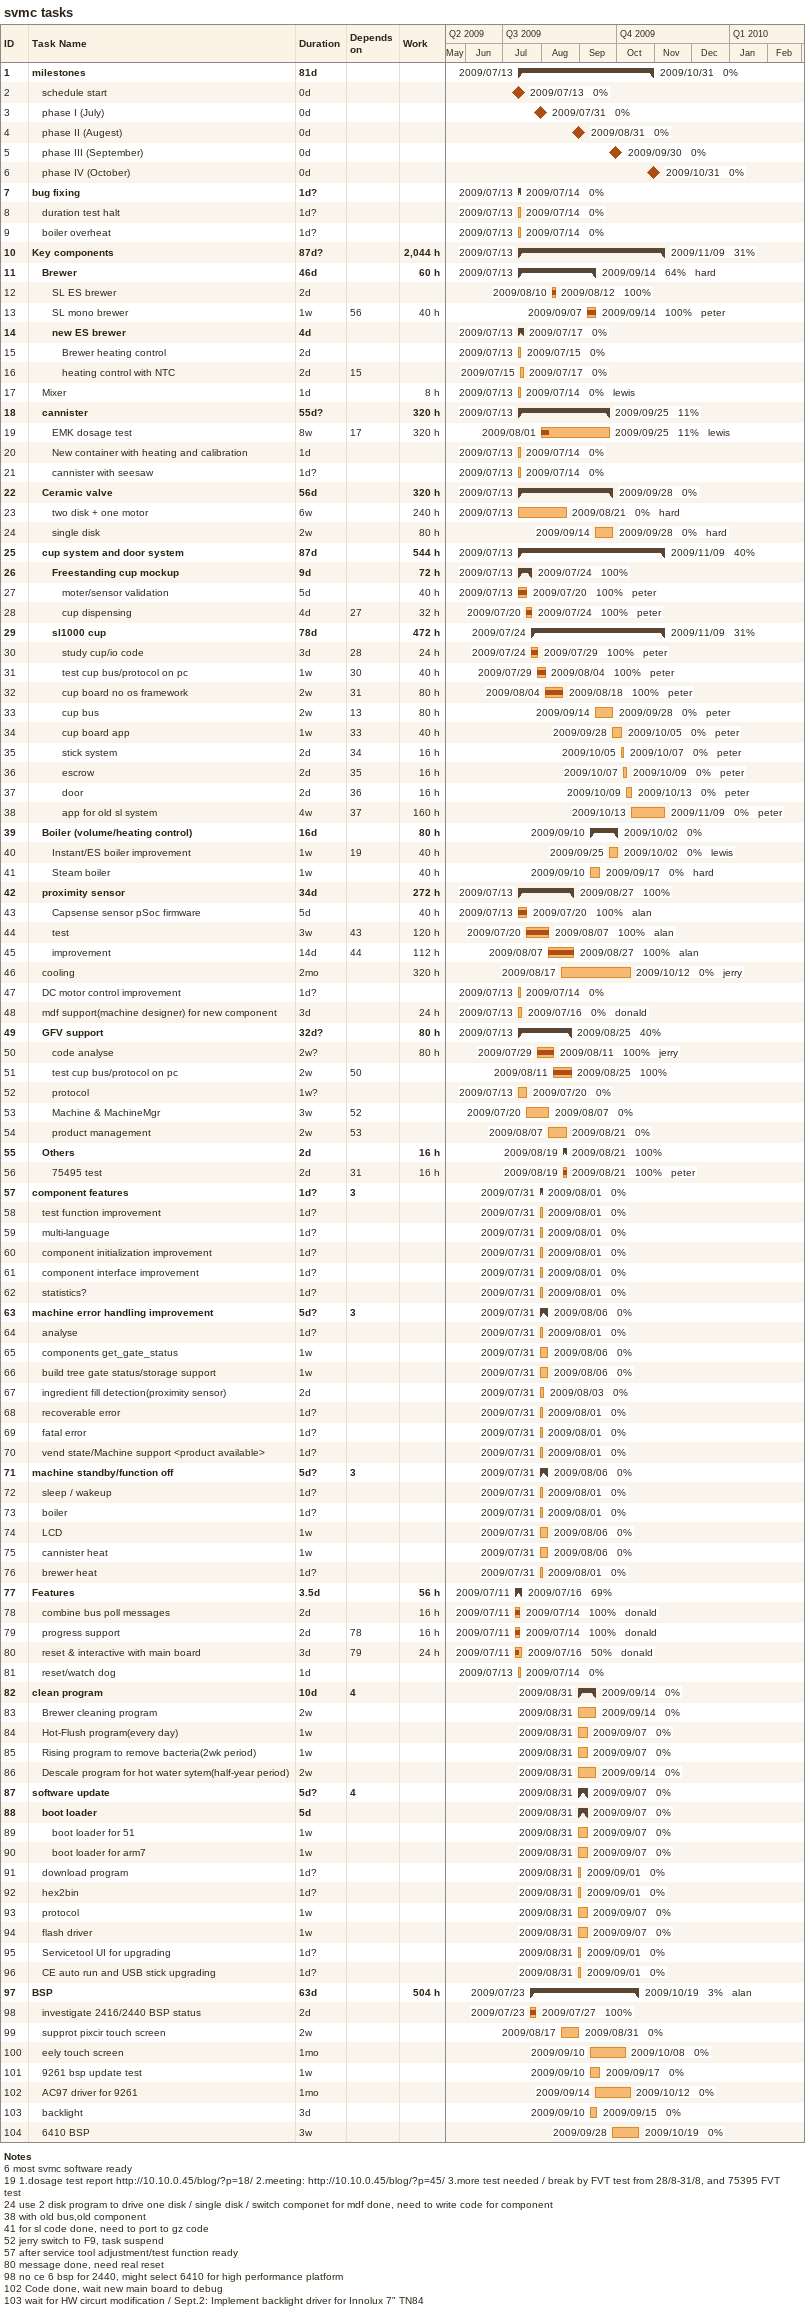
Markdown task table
svmc tasks

| ID | Level | Task | Duration | Start | Finish | Predecessors | Resources | % complete | Work (h) |
|---|---|---|---|---|---|---|---|---|---|
| 1 | 1 | **milestones** | 81d | 2009-07-13 | 2009-10-31 |  |  | 0 |  |
| 2 | 2 | schedule start | 0d | 2009-07-13 | 2009-07-13 |  |  | 0 |  |
| 3 | 2 | phase I (July) | 0d | 2009-07-31 | 2009-07-31 |  |  | 0 |  |
| 4 | 2 | phase II (Augest) | 0d | 2009-08-31 | 2009-08-31 |  |  | 0 |  |
| 5 | 2 | phase III (September) | 0d | 2009-09-30 | 2009-09-30 |  |  | 0 |  |
| 6 | 2 | phase IV (October) | 0d | 2009-10-31 | 2009-10-31 |  |  | 0 |  |
| 7 | 1 | **bug fixing** | 1d? | 2009-07-13 | 2009-07-14 |  |  | 0 |  |
| 8 | 2 | duration test halt | 1d? | 2009-07-13 | 2009-07-14 |  |  | 0 |  |
| 9 | 2 | boiler overheat | 1d? | 2009-07-13 | 2009-07-14 |  |  | 0 |  |
| 10 | 1 | **Key components** | 87d? | 2009-07-13 | 2009-11-09 |  |  | 31 | 2044 |
| 11 | 2 | **Brewer** | 46d | 2009-07-13 | 2009-09-14 |  | hard | 64 | 60 |
| 12 | 3 | SL ES brewer | 2d | 2009-08-10 | 2009-08-12 |  |  | 100 |  |
| 13 | 3 | SL mono brewer | 1w | 2009-09-07 | 2009-09-14 | 56 | peter | 100 | 40 |
| 14 | 3 | **new ES brewer** | 4d | 2009-07-13 | 2009-07-17 |  |  | 0 |  |
| 15 | 4 | Brewer heating control | 2d | 2009-07-13 | 2009-07-15 |  |  | 0 |  |
| 16 | 4 | heating control with NTC | 2d | 2009-07-15 | 2009-07-17 | 15 |  | 0 |  |
| 17 | 2 | Mixer | 1d | 2009-07-13 | 2009-07-14 |  | lewis | 0 | 8 |
| 18 | 2 | **cannister** | 55d? | 2009-07-13 | 2009-09-25 |  |  | 11 | 320 |
| 19 | 3 | EMK dosage test | 8w | 2009-08-01 | 2009-09-25 | 17 | lewis | 11 | 320 |
| 20 | 3 | New container with heating and calibration | 1d | 2009-07-13 | 2009-07-14 |  |  | 0 |  |
| 21 | 3 | cannister with seesaw | 1d? | 2009-07-13 | 2009-07-14 |  |  | 0 |  |
| 22 | 2 | **Ceramic valve** | 56d | 2009-07-13 | 2009-09-28 |  |  | 0 | 320 |
| 23 | 3 | two disk + one motor | 6w | 2009-07-13 | 2009-08-21 |  | hard | 0 | 240 |
| 24 | 3 | single disk | 2w | 2009-09-14 | 2009-09-28 |  | hard | 0 | 80 |
| 25 | 2 | **cup system and door system** | 87d | 2009-07-13 | 2009-11-09 |  |  | 40 | 544 |
| 26 | 3 | **Freestanding cup mockup** | 9d | 2009-07-13 | 2009-07-24 |  |  | 100 | 72 |
| 27 | 4 | moter/sensor validation | 5d | 2009-07-13 | 2009-07-20 |  | peter | 100 | 40 |
| 28 | 4 | cup dispensing | 4d | 2009-07-20 | 2009-07-24 | 27 | peter | 100 | 32 |
| 29 | 3 | **sl1000 cup** | 78d | 2009-07-24 | 2009-11-09 |  |  | 31 | 472 |
| 30 | 4 | study cup/io code | 3d | 2009-07-24 | 2009-07-29 | 28 | peter | 100 | 24 |
| 31 | 4 | test cup bus/protocol on pc | 1w | 2009-07-29 | 2009-08-04 | 30 | peter | 100 | 40 |
| 32 | 4 | cup board no os framework | 2w | 2009-08-04 | 2009-08-18 | 31 | peter | 100 | 80 |
| 33 | 4 | cup bus | 2w | 2009-09-14 | 2009-09-28 | 13 | peter | 0 | 80 |
| 34 | 4 | cup board app | 1w | 2009-09-28 | 2009-10-05 | 33 | peter | 0 | 40 |
| 35 | 4 | stick system | 2d | 2009-10-05 | 2009-10-07 | 34 | peter | 0 | 16 |
| 36 | 4 | escrow | 2d | 2009-10-07 | 2009-10-09 | 35 | peter | 0 | 16 |
| 37 | 4 | door | 2d | 2009-10-09 | 2009-10-13 | 36 | peter | 0 | 16 |
| 38 | 4 | app for old sl system | 4w | 2009-10-13 | 2009-11-09 | 37 | peter | 0 | 160 |
| 39 | 2 | **Boiler (volume/heating control)** | 16d | 2009-09-10 | 2009-10-02 |  |  | 0 | 80 |
| 40 | 3 | Instant/ES boiler improvement | 1w | 2009-09-25 | 2009-10-02 | 19 | lewis | 0 | 40 |
| 41 | 3 | Steam boiler | 1w | 2009-09-10 | 2009-09-17 |  | hard | 0 | 40 |
| 42 | 2 | **proximity sensor** | 34d | 2009-07-13 | 2009-08-27 |  |  | 100 | 272 |
| 43 | 3 | Capsense sensor pSoc firmware | 5d | 2009-07-13 | 2009-07-20 |  | alan | 100 | 40 |
| 44 | 3 | test | 3w | 2009-07-20 | 2009-08-07 | 43 | alan | 100 | 120 |
| 45 | 3 | improvement | 14d | 2009-08-07 | 2009-08-27 | 44 | alan | 100 | 112 |
| 46 | 2 | cooling | 2mo | 2009-08-17 | 2009-10-12 |  | jerry | 0 | 320 |
| 47 | 2 | DC motor control improvement | 1d? | 2009-07-13 | 2009-07-14 |  |  | 0 |  |
| 48 | 2 | mdf support(machine designer) for new component | 3d | 2009-07-13 | 2009-07-16 |  | donald | 0 | 24 |
| 49 | 2 | **GFV support** | 32d? | 2009-07-13 | 2009-08-25 |  |  | 40 | 80 |
| 50 | 3 | code analyse | 2w? | 2009-07-29 | 2009-08-11 |  | jerry | 100 | 80 |
| 51 | 3 | test cup bus/protocol on pc | 2w | 2009-08-11 | 2009-08-25 | 50 |  | 100 |  |
| 52 | 3 | protocol | 1w? | 2009-07-13 | 2009-07-20 |  |  | 0 |  |
| 53 | 3 | Machine & MachineMgr | 3w | 2009-07-20 | 2009-08-07 | 52 |  | 0 |  |
| 54 | 3 | product management | 2w | 2009-08-07 | 2009-08-21 | 53 |  | 0 |  |
| 55 | 2 | **Others** | 2d | 2009-08-19 | 2009-08-21 |  |  | 100 | 16 |
| 56 | 3 | 75495 test | 2d | 2009-08-19 | 2009-08-21 | 31 | peter | 100 | 16 |
| 57 | 1 | **component features** | 1d? | 2009-07-31 | 2009-08-01 | 3 |  | 0 |  |
| 58 | 2 | test function improvement | 1d? | 2009-07-31 | 2009-08-01 |  |  | 0 |  |
| 59 | 2 | multi-language | 1d? | 2009-07-31 | 2009-08-01 |  |  | 0 |  |
| 60 | 2 | component initialization improvement | 1d? | 2009-07-31 | 2009-08-01 |  |  | 0 |  |
| 61 | 2 | component interface improvement | 1d? | 2009-07-31 | 2009-08-01 |  |  | 0 |  |
| 62 | 2 | statistics? | 1d? | 2009-07-31 | 2009-08-01 |  |  | 0 |  |
| 63 | 1 | **machine error handling improvement** | 5d? | 2009-07-31 | 2009-08-06 | 3 |  | 0 |  |
| 64 | 2 | analyse | 1d? | 2009-07-31 | 2009-08-01 |  |  | 0 |  |
| 65 | 2 | components get_gate_status | 1w | 2009-07-31 | 2009-08-06 |  |  | 0 |  |
| 66 | 2 | build tree gate status/storage support | 1w | 2009-07-31 | 2009-08-06 |  |  | 0 |  |
| 67 | 2 | ingredient fill detection(proximity sensor) | 2d | 2009-07-31 | 2009-08-03 |  |  | 0 |  |
| 68 | 2 | recoverable error | 1d? | 2009-07-31 | 2009-08-01 |  |  | 0 |  |
| 69 | 2 | fatal error | 1d? | 2009-07-31 | 2009-08-01 |  |  | 0 |  |
| 70 | 2 | vend state/Machine support <product available> | 1d? | 2009-07-31 | 2009-08-01 |  |  | 0 |  |
| 71 | 1 | **machine standby/function off** | 5d? | 2009-07-31 | 2009-08-06 | 3 |  | 0 |  |
| 72 | 2 | sleep / wakeup | 1d? | 2009-07-31 | 2009-08-01 |  |  | 0 |  |
| 73 | 2 | boiler | 1d? | 2009-07-31 | 2009-08-01 |  |  | 0 |  |
| 74 | 2 | LCD | 1w | 2009-07-31 | 2009-08-06 |  |  | 0 |  |
| 75 | 2 | cannister heat | 1w | 2009-07-31 | 2009-08-06 |  |  | 0 |  |
| 76 | 2 | brewer heat | 1d? | 2009-07-31 | 2009-08-01 |  |  | 0 |  |
| 77 | 1 | **Features** | 3.5d | 2009-07-11 | 2009-07-16 |  |  | 69 | 56 |
| 78 | 2 | combine bus poll messages | 2d | 2009-07-11 | 2009-07-14 |  | donald | 100 | 16 |
| 79 | 2 | progress support | 2d | 2009-07-11 | 2009-07-14 | 78 | donald | 100 | 16 |
| 80 | 2 | reset & interactive with main board | 3d | 2009-07-11 | 2009-07-16 | 79 | donald | 50 | 24 |
| 81 | 2 | reset/watch dog | 1d | 2009-07-13 | 2009-07-14 |  |  | 0 |  |
| 82 | 1 | **clean program** | 10d | 2009-08-31 | 2009-09-14 | 4 |  | 0 |  |
| 83 | 2 | Brewer cleaning program | 2w | 2009-08-31 | 2009-09-14 |  |  | 0 |  |
| 84 | 2 | Hot-Flush program(every day) | 1w | 2009-08-31 | 2009-09-07 |  |  | 0 |  |
| 85 | 2 | Rising program to remove bacteria(2wk period) | 1w | 2009-08-31 | 2009-09-07 |  |  | 0 |  |
| 86 | 2 | Descale program for hot water sytem(half-year period) | 2w | 2009-08-31 | 2009-09-14 |  |  | 0 |  |
| 87 | 1 | **software update** | 5d? | 2009-08-31 | 2009-09-07 | 4 |  | 0 |  |
| 88 | 2 | **boot loader** | 5d | 2009-08-31 | 2009-09-07 |  |  | 0 |  |
| 89 | 3 | boot loader for 51 | 1w | 2009-08-31 | 2009-09-07 |  |  | 0 |  |
| 90 | 3 | boot loader for arm7 | 1w | 2009-08-31 | 2009-09-07 |  |  | 0 |  |
| 91 | 2 | download program | 1d? | 2009-08-31 | 2009-09-01 |  |  | 0 |  |
| 92 | 2 | hex2bin | 1d? | 2009-08-31 | 2009-09-01 |  |  | 0 |  |
| 93 | 2 | protocol | 1w | 2009-08-31 | 2009-09-07 |  |  | 0 |  |
| 94 | 2 | flash driver | 1w | 2009-08-31 | 2009-09-07 |  |  | 0 |  |
| 95 | 2 | Servicetool UI for upgrading | 1d? | 2009-08-31 | 2009-09-01 |  |  | 0 |  |
| 96 | 2 | CE auto run and USB stick upgrading | 1d? | 2009-08-31 | 2009-09-01 |  |  | 0 |  |
| 97 | 1 | **BSP** | 63d | 2009-07-23 | 2009-10-19 |  | alan | 3 | 504 |
| 98 | 2 | investigate 2416/2440 BSP status | 2d | 2009-07-23 | 2009-07-27 |  |  | 100 |  |
| 99 | 2 | supprot pixcir touch screen | 2w | 2009-08-17 | 2009-08-31 |  |  | 0 |  |
| 100 | 2 | eely touch screen | 1mo | 2009-09-10 | 2009-10-08 |  |  | 0 |  |
| 101 | 2 | 9261 bsp update test | 1w | 2009-09-10 | 2009-09-17 |  |  | 0 |  |
| 102 | 2 | AC97 driver for 9261 | 1mo | 2009-09-14 | 2009-10-12 |  |  | 0 |  |
| 103 | 2 | backlight | 3d | 2009-09-10 | 2009-09-15 |  |  | 0 |  |
| 104 | 2 | 6410 BSP | 3w | 2009-09-28 | 2009-10-19 |  |  | 0 |  |

Notes
- 6: most svmc software ready
- 19: 1.dosage test report http://10.10.0.45/blog/?p=18/ 2.meeting: http://10.10.0.45/blog/?p=45/ 3.more test needed / break by FVT test from 28/8-31/8, and 75395 FVT test
- 24: use 2 disk program to drive one disk / single disk / switch componet for mdf done, need to write code for component
- 38: with old bus,old component
- 41: for sl code done, need to port to gz code
- 52: jerry switch to F9, task suspend
- 57: after service tool adjustment/test function ready
- 80: message done, need real reset
- 98: no ce 6 bsp for 2440, might select 6410 for high performance platform
- 102: Code done, wait new main board to debug
- 103: wait for HW circurt modification / Sept.2: Implement backlight driver for Innolux 7" TN84
